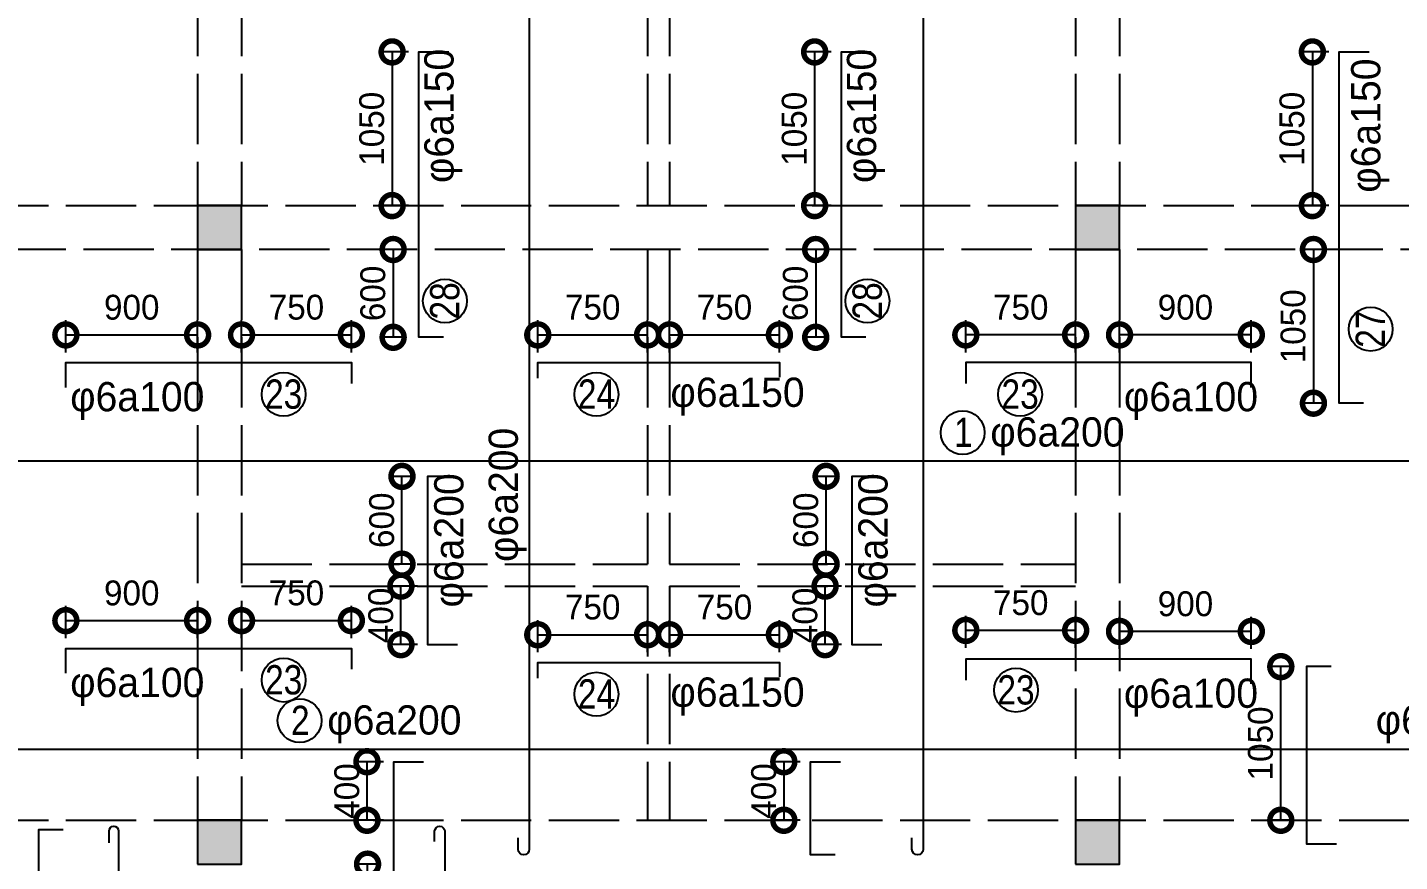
# Model space of a CAD drawing. Extents: x -103300 to -22645, y -943 to 55291.
# Drawn here: x -93459 to -84082, y 43250 to 48950 of the extents above; entities that cross this region are included whole.
import ezdxf

# ---------------------------------------------------------------- set-up
doc = ezdxf.new("R2010")
doc.units = 0
doc.header["$LTSCALE"] = 40
doc.linetypes.add('ACAD_ISO02W100', pattern=[15, 12, -3])
doc.layers.get('0').update_dxf_attribs({"linetype": 'CONTINUOUS'})
doc.layers.get('DEFPOINTS').update_dxf_attribs({"linetype": 'CONTINUOUS'})
for name, color, linetype in [('COT', 3, 'CONTINUOUS'), ('KTHUOT', 6, 'CONTINUOUS'), ('MANH', 2, 'CONTINUOUS'), ('TEXT', 7, 'CONTINUOUS'), ('THEP', 1, 'CONTINUOUS')]:
    doc.layers.add(name, color=color, linetype=linetype)
doc.styles.add('DIM-NEW', font='VHELVCN.TTF')
doc.styles.add('VNI-HELVE', font='VHELVEN.TTF')
doc.styles.add('VNI-TIMES', font='VTIMESN.TTF')
doc.dimstyles.new('D1', dxfattribs={"dimscale": 0, "dimtxt": 300, "dimasz": 250, "dimexe": 250, "dimexo": 0, "dimgap": 160, "dimtad": 1, "dimdec": 0, "dimdsep": 46, "dimtxsty": 'VNI-HELVE', "dimblk1": 'ARCHTICK', "dimblk2": 'ARCHTICK', "dimsah": 1, "dimcen": 2.5, "dimclrd": 6, "dimclre": 6, "dimclrt": 6, "dimadec": 0, "dimazin": 0, "dimtfac": 1, "dimtdec": 0, "dimtmove": 0, "dimatfit": 3, "dimldrblk": 'ARCHTICK', "dimfxl": 0, "dimtolj": 1, "dimtzin": 0, "dimarcsym": 0})

# ---------------------------------------------------------------- blocks, each defined once
blk = doc.blocks.new('_DotSmall')
at = {"color": 0, "linetype": 'ByBlock', "const_width": 0.5}
blk.add_lwpolyline([(-0.0625, 0, 1), (0.0625, 0, 1)], format="xyb", close=True, dxfattribs=at)
blk = doc.blocks.new('*D85')
at = {"layer": 'DEFPOINTS', "color": 0, "linetype": 'Continuous'}
for p in [(-85995.8, 46848.9), (-85995.8, 46659.3), (-85095.4, 46659.3)]:
    blk.add_point(p, dxfattribs=at)
at = {"layer": 'KTHUOT', "color": 9, "linetype": 'Continuous', "lineweight": -2}
for p, q in [((-85995.8, 46729.3), (-85995.8, 46948.9)), ((-85095.4, 46729.3), (-85095.4, 46948.9)), ((-85095.4, 46848.9), (-85995.8, 46848.9))]:
    blk.add_line(p, q, dxfattribs=at)
at = {"layer": 'KTHUOT', "color": 9, "linetype": 'Continuous', "lineweight": -2, "xscale": 300, "yscale": 300, "zscale": 300, "rotation": 180}
blk.add_blockref('_DotSmall', (-85995.8, 46848.9), dxfattribs=at)
at = {"layer": 'KTHUOT', "color": 9, "linetype": 'Continuous', "lineweight": -2, "xscale": 300, "yscale": 300, "zscale": 300}
blk.add_blockref('_DotSmall', (-85095.4, 46848.9), dxfattribs=at)
at = {"layer": 'KTHUOT', "color": 7, "linetype": 'Continuous', "insert": (-85545.6, 47036.9), "char_height": 170, "attachment_point": 5, "style": 'VNI-TIMES'}
blk.add_mtext('\\A1;900', dxfattribs=at)
blk = doc.blocks.new('_ARCHTICK')
at = {"color": 0, "linetype": 'ByBlock', "const_width": 0.15}
blk.add_lwpolyline([(-0.5, -0.5), (0.5, 0.5)], dxfattribs=at)
blk = doc.blocks.new('*D84')
at = {"layer": 'DEFPOINTS', "color": 0, "linetype": 'Continuous'}
for p in [(-87046.3, 46848.9), (-87046.3, 46659.3), (-86295.8, 46659.3)]:
    blk.add_point(p, dxfattribs=at)
at = {"layer": 'KTHUOT', "color": 9, "linetype": 'Continuous', "lineweight": -2}
for p, q in [((-87046.3, 46729.3), (-87046.3, 46948.9)), ((-86295.8, 46729.3), (-86295.8, 46948.9)), ((-86295.8, 46848.9), (-87046.3, 46848.9))]:
    blk.add_line(p, q, dxfattribs=at)
at = {"layer": 'KTHUOT', "color": 9, "linetype": 'Continuous', "lineweight": -2, "xscale": 300, "yscale": 300, "zscale": 300, "rotation": 180}
blk.add_blockref('_DotSmall', (-87046.3, 46848.9), dxfattribs=at)
at = {"layer": 'KTHUOT', "color": 9, "linetype": 'Continuous', "lineweight": -2, "xscale": 300, "yscale": 300, "zscale": 300}
blk.add_blockref('_DotSmall', (-86295.8, 46848.9), dxfattribs=at)
at = {"layer": 'KTHUOT', "color": 7, "linetype": 'Continuous', "insert": (-86671.1, 47037.3), "char_height": 170, "attachment_point": 5, "style": 'VNI-TIMES'}
blk.add_mtext('\\A1;750', dxfattribs=at)
blk = doc.blocks.new('*D82')
at = {"layer": 'DEFPOINTS', "color": 0, "linetype": 'Continuous'}
for p in [(-88320.4, 46848.9), (-89070.8, 46659.3), (-88320.4, 46659.3)]:
    blk.add_point(p, dxfattribs=at)
at = {"layer": 'KTHUOT', "color": 9, "linetype": 'Continuous', "lineweight": -2}
for p, q in [((-89070.8, 46729.3), (-89070.8, 46948.9)), ((-88320.4, 46729.3), (-88320.4, 46948.9)), ((-89070.8, 46848.9), (-88320.4, 46848.9))]:
    blk.add_line(p, q, dxfattribs=at)
at = {"layer": 'KTHUOT', "color": 9, "linetype": 'Continuous', "lineweight": -2, "xscale": 300, "yscale": 300, "zscale": 300, "rotation": 180}
blk.add_blockref('_DotSmall', (-89070.8, 46848.9), dxfattribs=at)
at = {"layer": 'KTHUOT', "color": 9, "linetype": 'Continuous', "lineweight": -2, "xscale": 300, "yscale": 300, "zscale": 300}
blk.add_blockref('_DotSmall', (-88320.4, 46848.9), dxfattribs=at)
at = {"layer": 'KTHUOT', "color": 7, "linetype": 'Continuous', "insert": (-88695.6, 47037.3), "char_height": 170, "attachment_point": 5, "style": 'VNI-TIMES'}
blk.add_mtext('\\A1;750', dxfattribs=at)
blk = doc.blocks.new('*D83')
at = {"layer": 'DEFPOINTS', "color": 0, "linetype": 'Continuous'}
for p in [(-89220.8, 46848.9), (-89971.3, 46659.3), (-89220.8, 46659.3)]:
    blk.add_point(p, dxfattribs=at)
at = {"layer": 'KTHUOT', "color": 9, "linetype": 'Continuous', "lineweight": -2}
for p, q in [((-89971.3, 46729.3), (-89971.3, 46948.9)), ((-89220.8, 46729.3), (-89220.8, 46948.9)), ((-89971.3, 46848.9), (-89220.8, 46848.9))]:
    blk.add_line(p, q, dxfattribs=at)
at = {"layer": 'KTHUOT', "color": 9, "linetype": 'Continuous', "lineweight": -2, "xscale": 300, "yscale": 300, "zscale": 300, "rotation": 180}
blk.add_blockref('_DotSmall', (-89971.3, 46848.9), dxfattribs=at)
at = {"layer": 'KTHUOT', "color": 9, "linetype": 'Continuous', "lineweight": -2, "xscale": 300, "yscale": 300, "zscale": 300}
blk.add_blockref('_DotSmall', (-89220.8, 46848.9), dxfattribs=at)
at = {"layer": 'KTHUOT', "color": 7, "linetype": 'Continuous', "insert": (-89596.1, 47037.3), "char_height": 170, "attachment_point": 5, "style": 'VNI-TIMES'}
blk.add_mtext('\\A1;750', dxfattribs=at)
blk = doc.blocks.new('*D77')
at = {"layer": 'DEFPOINTS', "color": 0, "linetype": 'Continuous'}
for p in [(-91245.4, 46848.9), (-91995.8, 46659.3), (-91245.4, 46659.3)]:
    blk.add_point(p, dxfattribs=at)
at = {"layer": 'KTHUOT', "color": 9, "linetype": 'Continuous', "lineweight": -2}
for p, q in [((-91995.8, 46729.3), (-91995.8, 46948.9)), ((-91245.4, 46729.3), (-91245.4, 46948.9)), ((-91995.8, 46848.9), (-91245.4, 46848.9))]:
    blk.add_line(p, q, dxfattribs=at)
at = {"layer": 'KTHUOT', "color": 9, "linetype": 'Continuous', "lineweight": -2, "xscale": 300, "yscale": 300, "zscale": 300, "rotation": 180}
blk.add_blockref('_DotSmall', (-91995.8, 46848.9), dxfattribs=at)
at = {"layer": 'KTHUOT', "color": 9, "linetype": 'Continuous', "lineweight": -2, "xscale": 300, "yscale": 300, "zscale": 300}
blk.add_blockref('_DotSmall', (-91245.4, 46848.9), dxfattribs=at)
at = {"layer": 'KTHUOT', "color": 7, "linetype": 'Continuous', "insert": (-91620.6, 47037.3), "char_height": 170, "attachment_point": 5, "style": 'VNI-TIMES'}
blk.add_mtext('\\A1;750', dxfattribs=at)
blk = doc.blocks.new('*D81')
at = {"layer": 'DEFPOINTS', "color": 0, "linetype": 'Continuous'}
for p in [(-92295.8, 46848.9), (-93196.3, 46659.3), (-92295.8, 46659.3)]:
    blk.add_point(p, dxfattribs=at)
at = {"layer": 'KTHUOT', "color": 9, "linetype": 'Continuous', "lineweight": -2}
for p, q in [((-93196.3, 46729.3), (-93196.3, 46948.9)), ((-92295.8, 46729.3), (-92295.8, 46948.9)), ((-93196.3, 46848.9), (-92295.8, 46848.9))]:
    blk.add_line(p, q, dxfattribs=at)
at = {"layer": 'KTHUOT', "color": 9, "linetype": 'Continuous', "lineweight": -2, "xscale": 300, "yscale": 300, "zscale": 300, "rotation": 180}
blk.add_blockref('_DotSmall', (-93196.3, 46848.9), dxfattribs=at)
at = {"layer": 'KTHUOT', "color": 9, "linetype": 'Continuous', "lineweight": -2, "xscale": 300, "yscale": 300, "zscale": 300}
blk.add_blockref('_DotSmall', (-92295.8, 46848.9), dxfattribs=at)
at = {"layer": 'KTHUOT', "color": 7, "linetype": 'Continuous', "insert": (-92746.1, 47036.9), "char_height": 170, "attachment_point": 5, "style": 'VNI-TIMES'}
blk.add_mtext('\\A1;900', dxfattribs=at)
blk = doc.blocks.new('*D113')
at = {"layer": 'DEFPOINTS', "color": 0, "linetype": 'Continuous'}
for p in [(-88320.4, 44800.2), (-89070.8, 44610.6), (-88320.4, 44610.6)]:
    blk.add_point(p, dxfattribs=at)
at = {"layer": 'KTHUOT', "color": 9, "linetype": 'Continuous', "lineweight": -2}
for p, q in [((-89070.8, 44680.6), (-89070.8, 44900.2)), ((-88320.4, 44680.6), (-88320.4, 44900.2)), ((-89070.8, 44800.2), (-88320.4, 44800.2))]:
    blk.add_line(p, q, dxfattribs=at)
at = {"layer": 'KTHUOT', "color": 9, "linetype": 'Continuous', "lineweight": -2, "xscale": 300, "yscale": 300, "zscale": 300, "rotation": 180}
blk.add_blockref('_DotSmall', (-89070.8, 44800.2), dxfattribs=at)
at = {"layer": 'KTHUOT', "color": 9, "linetype": 'Continuous', "lineweight": -2, "xscale": 300, "yscale": 300, "zscale": 300}
blk.add_blockref('_DotSmall', (-88320.4, 44800.2), dxfattribs=at)
at = {"layer": 'KTHUOT', "color": 7, "linetype": 'Continuous', "insert": (-88695.6, 44988.6), "char_height": 170, "attachment_point": 5, "style": 'VNI-TIMES'}
blk.add_mtext('\\A1;750', dxfattribs=at)
blk = doc.blocks.new('*D114')
at = {"layer": 'DEFPOINTS', "color": 0, "linetype": 'Continuous'}
for p in [(-89220.8, 44800.2), (-89971.3, 44610.6), (-89220.8, 44610.6)]:
    blk.add_point(p, dxfattribs=at)
at = {"layer": 'KTHUOT', "color": 9, "linetype": 'Continuous', "lineweight": -2}
for p, q in [((-89971.3, 44680.6), (-89971.3, 44900.2)), ((-89220.8, 44680.6), (-89220.8, 44900.2)), ((-89971.3, 44800.2), (-89220.8, 44800.2))]:
    blk.add_line(p, q, dxfattribs=at)
at = {"layer": 'KTHUOT', "color": 9, "linetype": 'Continuous', "lineweight": -2, "xscale": 300, "yscale": 300, "zscale": 300, "rotation": 180}
blk.add_blockref('_DotSmall', (-89971.3, 44800.2), dxfattribs=at)
at = {"layer": 'KTHUOT', "color": 9, "linetype": 'Continuous', "lineweight": -2, "xscale": 300, "yscale": 300, "zscale": 300}
blk.add_blockref('_DotSmall', (-89220.8, 44800.2), dxfattribs=at)
at = {"layer": 'KTHUOT', "color": 7, "linetype": 'Continuous', "insert": (-89596.1, 44988.6), "char_height": 170, "attachment_point": 5, "style": 'VNI-TIMES'}
blk.add_mtext('\\A1;750', dxfattribs=at)
blk = doc.blocks.new('*D115')
at = {"layer": 'DEFPOINTS', "color": 0, "linetype": 'Continuous'}
for p in [(-91245.4, 44896.6), (-91995.8, 44707), (-91245.4, 44707)]:
    blk.add_point(p, dxfattribs=at)
at = {"layer": 'KTHUOT', "color": 9, "linetype": 'Continuous', "lineweight": -2}
for p, q in [((-91995.8, 44777), (-91995.8, 44996.6)), ((-91245.4, 44777), (-91245.4, 44996.6)), ((-91995.8, 44896.6), (-91245.4, 44896.6))]:
    blk.add_line(p, q, dxfattribs=at)
at = {"layer": 'KTHUOT', "color": 9, "linetype": 'Continuous', "lineweight": -2, "xscale": 300, "yscale": 300, "zscale": 300, "rotation": 180}
blk.add_blockref('_DotSmall', (-91995.8, 44896.6), dxfattribs=at)
at = {"layer": 'KTHUOT', "color": 9, "linetype": 'Continuous', "lineweight": -2, "xscale": 300, "yscale": 300, "zscale": 300}
blk.add_blockref('_DotSmall', (-91245.4, 44896.6), dxfattribs=at)
at = {"layer": 'KTHUOT', "color": 7, "linetype": 'Continuous', "insert": (-91620.6, 45085), "char_height": 170, "attachment_point": 5, "style": 'VNI-TIMES'}
blk.add_mtext('\\A1;750', dxfattribs=at)
blk = doc.blocks.new('*D116')
at = {"layer": 'DEFPOINTS', "color": 0, "linetype": 'Continuous'}
for p in [(-92295.8, 44896.6), (-93196.3, 44707), (-92295.8, 44707)]:
    blk.add_point(p, dxfattribs=at)
at = {"layer": 'KTHUOT', "color": 9, "linetype": 'Continuous', "lineweight": -2}
for p, q in [((-93196.3, 44777), (-93196.3, 44996.6)), ((-92295.8, 44777), (-92295.8, 44996.6)), ((-93196.3, 44896.6), (-92295.8, 44896.6))]:
    blk.add_line(p, q, dxfattribs=at)
at = {"layer": 'KTHUOT', "color": 9, "linetype": 'Continuous', "lineweight": -2, "xscale": 300, "yscale": 300, "zscale": 300, "rotation": 180}
blk.add_blockref('_DotSmall', (-93196.3, 44896.6), dxfattribs=at)
at = {"layer": 'KTHUOT', "color": 9, "linetype": 'Continuous', "lineweight": -2, "xscale": 300, "yscale": 300, "zscale": 300}
blk.add_blockref('_DotSmall', (-92295.8, 44896.6), dxfattribs=at)
at = {"layer": 'KTHUOT', "color": 7, "linetype": 'Continuous', "insert": (-92746.1, 45084.7), "char_height": 170, "attachment_point": 5, "style": 'VNI-TIMES'}
blk.add_mtext('\\A1;900', dxfattribs=at)
blk = doc.blocks.new('*D111')
at = {"layer": 'DEFPOINTS', "color": 0, "linetype": 'Continuous'}
for p in [(-85995.8, 44822.8), (-85995.8, 44633.1), (-85095.4, 44633.1)]:
    blk.add_point(p, dxfattribs=at)
at = {"layer": 'KTHUOT', "color": 9, "linetype": 'Continuous', "lineweight": -2}
for p, q in [((-85995.8, 44703.1), (-85995.8, 44922.8)), ((-85095.4, 44703.1), (-85095.4, 44922.8)), ((-85095.4, 44822.8), (-85995.8, 44822.8))]:
    blk.add_line(p, q, dxfattribs=at)
at = {"layer": 'KTHUOT', "color": 9, "linetype": 'Continuous', "lineweight": -2, "xscale": 300, "yscale": 300, "zscale": 300, "rotation": 180}
blk.add_blockref('_DotSmall', (-85995.8, 44822.8), dxfattribs=at)
at = {"layer": 'KTHUOT', "color": 9, "linetype": 'Continuous', "lineweight": -2, "xscale": 300, "yscale": 300, "zscale": 300}
blk.add_blockref('_DotSmall', (-85095.4, 44822.8), dxfattribs=at)
at = {"layer": 'KTHUOT', "color": 7, "linetype": 'Continuous', "insert": (-85545.6, 45010.8), "char_height": 170, "attachment_point": 5, "style": 'VNI-TIMES'}
blk.add_mtext('\\A1;900', dxfattribs=at)
blk = doc.blocks.new('*D112')
at = {"layer": 'DEFPOINTS', "color": 0, "linetype": 'Continuous'}
for p in [(-87046.3, 44830), (-87046.3, 44640.3), (-86295.8, 44640.3)]:
    blk.add_point(p, dxfattribs=at)
at = {"layer": 'KTHUOT', "color": 9, "linetype": 'Continuous', "lineweight": -2}
for p, q in [((-87046.3, 44710.3), (-87046.3, 44930)), ((-86295.8, 44710.3), (-86295.8, 44930)), ((-86295.8, 44830), (-87046.3, 44830))]:
    blk.add_line(p, q, dxfattribs=at)
at = {"layer": 'KTHUOT', "color": 9, "linetype": 'Continuous', "lineweight": -2, "xscale": 300, "yscale": 300, "zscale": 300, "rotation": 180}
blk.add_blockref('_DotSmall', (-87046.3, 44830), dxfattribs=at)
at = {"layer": 'KTHUOT', "color": 9, "linetype": 'Continuous', "lineweight": -2, "xscale": 300, "yscale": 300, "zscale": 300}
blk.add_blockref('_DotSmall', (-86295.8, 44830), dxfattribs=at)
at = {"layer": 'KTHUOT', "color": 7, "linetype": 'Continuous', "insert": (-86671.1, 45018.4), "char_height": 170, "attachment_point": 5, "style": 'VNI-TIMES'}
blk.add_mtext('\\A1;750', dxfattribs=at)
blk = doc.blocks.new('*D307')
at = {"layer": 'DEFPOINTS', "color": 0, "linetype": 'Continuous'}
for p in [(-84495.8, 48782.5), (-84678.3, 47732.4), (-84495.8, 47732.4)]:
    blk.add_point(p, dxfattribs=at)
at = {"layer": 'KTHUOT', "color": 9, "linetype": 'Continuous', "lineweight": -2}
for p, q in [((-84565.8, 48782.5), (-84748.3, 48782.5)), ((-84678.3, 48782.5), (-84678.3, 47732.4)), ((-84565.8, 47732.4), (-84748.3, 47732.4))]:
    blk.add_line(p, q, dxfattribs=at)
at = {"layer": 'KTHUOT', "color": 9, "linetype": 'Continuous', "lineweight": -2, "xscale": 300, "yscale": 300, "zscale": 300}
for p, rotation in [((-84678.3, 48782.5), 90), ((-84678.3, 47732.4), 270)]:
    blk.add_blockref('_DotSmall', p, dxfattribs=dict(at, rotation=rotation))
at = {"layer": 'KTHUOT', "color": 7, "linetype": 'Continuous', "insert": (-84816.7, 48257.5), "char_height": 170, "attachment_point": 5, "rotation": 90, "style": 'VNI-TIMES'}
blk.add_mtext('\\A1;1050', dxfattribs=at)
blk = doc.blocks.new('*D308')
at = {"layer": 'DEFPOINTS', "color": 0, "linetype": 'Continuous'}
for p in [(-84538.3, 47432.4), (-84671.2, 46382.5), (-84538.3, 46382.5)]:
    blk.add_point(p, dxfattribs=at)
at = {"layer": 'KTHUOT', "color": 9, "linetype": 'Continuous', "lineweight": -2}
for p, q in [((-84608.3, 47432.4), (-84741.2, 47432.4)), ((-84671.2, 47432.4), (-84671.2, 46382.5)), ((-84608.3, 46382.5), (-84741.2, 46382.5))]:
    blk.add_line(p, q, dxfattribs=at)
at = {"layer": 'KTHUOT', "color": 9, "linetype": 'Continuous', "lineweight": -2, "xscale": 300, "yscale": 300, "zscale": 300}
for p, rotation in [((-84671.2, 47432.4), 90), ((-84671.2, 46382.5), 270)]:
    blk.add_blockref('_DotSmall', p, dxfattribs=dict(at, rotation=rotation))
at = {"layer": 'KTHUOT', "color": 7, "linetype": 'Continuous', "insert": (-84809.6, 46907.5), "char_height": 170, "attachment_point": 5, "rotation": 90, "style": 'VNI-TIMES'}
blk.add_mtext('\\A1;1050', dxfattribs=at)
blk = doc.blocks.new('*D323')
at = {"layer": 'DEFPOINTS', "color": 0, "linetype": 'Continuous'}
for p in [(-90784.4, 48782.5), (-90966.9, 47732.4), (-90784.4, 47732.4)]:
    blk.add_point(p, dxfattribs=at)
at = {"layer": 'KTHUOT', "color": 9, "linetype": 'Continuous', "lineweight": -2}
for p, q in [((-90854.4, 48782.5), (-91036.9, 48782.5)), ((-90966.9, 48782.5), (-90966.9, 47732.4)), ((-90854.4, 47732.4), (-91036.9, 47732.4))]:
    blk.add_line(p, q, dxfattribs=at)
at = {"layer": 'KTHUOT', "color": 9, "linetype": 'Continuous', "lineweight": -2, "xscale": 300, "yscale": 300, "zscale": 300}
for p, rotation in [((-90966.9, 48782.5), 90), ((-90966.9, 47732.4), 270)]:
    blk.add_blockref('_DotSmall', p, dxfattribs=dict(at, rotation=rotation))
at = {"layer": 'KTHUOT', "color": 7, "linetype": 'Continuous', "insert": (-91105.3, 48257.5), "char_height": 170, "attachment_point": 5, "rotation": 90, "style": 'VNI-TIMES'}
blk.add_mtext('\\A1;1050', dxfattribs=at)
blk = doc.blocks.new('*D324')
at = {"layer": 'DEFPOINTS', "color": 0, "linetype": 'Continuous'}
for p in [(-90826.9, 47432.4), (-90959.8, 46832.5), (-90826.9, 46832.5)]:
    blk.add_point(p, dxfattribs=at)
at = {"layer": 'KTHUOT', "color": 9, "linetype": 'Continuous', "lineweight": -2}
for p, q in [((-90896.9, 47432.4), (-91029.8, 47432.4)), ((-90959.8, 47432.4), (-90959.8, 46832.5)), ((-90896.9, 46832.5), (-91029.8, 46832.5))]:
    blk.add_line(p, q, dxfattribs=at)
at = {"layer": 'KTHUOT', "color": 9, "linetype": 'Continuous', "lineweight": -2, "xscale": 300, "yscale": 300, "zscale": 300}
for p, rotation in [((-90959.8, 47432.4), 90), ((-90959.8, 46832.5), 270)]:
    blk.add_blockref('_DotSmall', p, dxfattribs=dict(at, rotation=rotation))
at = {"layer": 'KTHUOT', "color": 7, "linetype": 'Continuous', "insert": (-91097.8, 47132.5), "char_height": 170, "attachment_point": 5, "rotation": 90, "style": 'VNI-TIMES'}
blk.add_mtext('\\A1;600', dxfattribs=at)
blk = doc.blocks.new('*D325')
at = {"layer": 'DEFPOINTS', "color": 0, "linetype": 'Continuous'}
for p in [(-87897, 48782.5), (-88079.4, 47732.4), (-87897, 47732.4)]:
    blk.add_point(p, dxfattribs=at)
at = {"layer": 'KTHUOT', "color": 9, "linetype": 'Continuous', "lineweight": -2}
for p, q in [((-87967, 48782.5), (-88149.4, 48782.5)), ((-88079.4, 48782.5), (-88079.4, 47732.4)), ((-87967, 47732.4), (-88149.4, 47732.4))]:
    blk.add_line(p, q, dxfattribs=at)
at = {"layer": 'KTHUOT', "color": 9, "linetype": 'Continuous', "lineweight": -2, "xscale": 300, "yscale": 300, "zscale": 300}
for p, rotation in [((-88079.4, 48782.5), 90), ((-88079.4, 47732.4), 270)]:
    blk.add_blockref('_DotSmall', p, dxfattribs=dict(at, rotation=rotation))
at = {"layer": 'KTHUOT', "color": 7, "linetype": 'Continuous', "insert": (-88217.8, 48257.5), "char_height": 170, "attachment_point": 5, "rotation": 90, "style": 'VNI-TIMES'}
blk.add_mtext('\\A1;1050', dxfattribs=at)
blk = doc.blocks.new('*D326')
at = {"layer": 'DEFPOINTS', "color": 0, "linetype": 'Continuous'}
for p in [(-87939.4, 47432.4), (-88072.3, 46832.5), (-87939.4, 46832.5)]:
    blk.add_point(p, dxfattribs=at)
at = {"layer": 'KTHUOT', "color": 9, "linetype": 'Continuous', "lineweight": -2}
for p, q in [((-88009.4, 47432.4), (-88142.3, 47432.4)), ((-88072.3, 47432.4), (-88072.3, 46832.5)), ((-88009.4, 46832.5), (-88142.3, 46832.5))]:
    blk.add_line(p, q, dxfattribs=at)
at = {"layer": 'KTHUOT', "color": 9, "linetype": 'Continuous', "lineweight": -2, "xscale": 300, "yscale": 300, "zscale": 300}
for p, rotation in [((-88072.3, 47432.4), 90), ((-88072.3, 46832.5), 270)]:
    blk.add_blockref('_DotSmall', p, dxfattribs=dict(at, rotation=rotation))
at = {"layer": 'KTHUOT', "color": 7, "linetype": 'Continuous', "insert": (-88210.4, 47132.5), "char_height": 170, "attachment_point": 5, "rotation": 90, "style": 'VNI-TIMES'}
blk.add_mtext('\\A1;600', dxfattribs=at)
blk = doc.blocks.new('*D339')
at = {"layer": 'DEFPOINTS', "color": 0, "linetype": 'Continuous'}
for p in [(-90906.5, 45132.4), (-90724.1, 45132.4), (-90724.1, 44732.4)]:
    blk.add_point(p, dxfattribs=at)
at = {"layer": 'KTHUOT', "color": 9, "linetype": 'Continuous', "lineweight": -2}
for p, q in [((-90794.1, 45132.4), (-90976.5, 45132.4)), ((-90906.5, 44732.4), (-90906.5, 45132.4)), ((-90794.1, 44732.4), (-90976.5, 44732.4))]:
    blk.add_line(p, q, dxfattribs=at)
at = {"layer": 'KTHUOT', "color": 9, "linetype": 'Continuous', "lineweight": -2, "xscale": 300, "yscale": 300, "zscale": 300}
for p, rotation in [((-90906.5, 45132.4), 90), ((-90906.5, 44732.4), 270)]:
    blk.add_blockref('_DotSmall', p, dxfattribs=dict(at, rotation=rotation))
at = {"layer": 'KTHUOT', "color": 7, "linetype": 'Continuous', "insert": (-91043.5, 44932.4), "char_height": 170, "attachment_point": 5, "rotation": 90, "style": 'VNI-TIMES'}
blk.add_mtext('\\A1;400', dxfattribs=at)
blk = doc.blocks.new('*D340')
at = {"layer": 'DEFPOINTS', "color": 0, "linetype": 'Continuous'}
for p in [(-90899.4, 45882.3), (-90766.5, 45882.3), (-90766.5, 45282.4)]:
    blk.add_point(p, dxfattribs=at)
at = {"layer": 'KTHUOT', "color": 9, "linetype": 'Continuous', "lineweight": -2}
for p, q in [((-90836.5, 45882.3), (-90969.4, 45882.3)), ((-90899.4, 45282.4), (-90899.4, 45882.3)), ((-90836.5, 45282.4), (-90969.4, 45282.4))]:
    blk.add_line(p, q, dxfattribs=at)
at = {"layer": 'KTHUOT', "color": 9, "linetype": 'Continuous', "lineweight": -2, "xscale": 300, "yscale": 300, "zscale": 300}
for p, rotation in [((-90899.4, 45882.3), 90), ((-90899.4, 45282.4), 270)]:
    blk.add_blockref('_DotSmall', p, dxfattribs=dict(at, rotation=rotation))
at = {"layer": 'KTHUOT', "color": 7, "linetype": 'Continuous', "insert": (-91037.4, 45582.4), "char_height": 170, "attachment_point": 5, "rotation": 90, "style": 'VNI-TIMES'}
blk.add_mtext('\\A1;600', dxfattribs=at)
blk = doc.blocks.new('*D342')
at = {"layer": 'DEFPOINTS', "color": 0, "linetype": 'Continuous'}
for p in [(-88001, 45882.3), (-87868.1, 45882.3), (-87868.1, 45282.4)]:
    blk.add_point(p, dxfattribs=at)
at = {"layer": 'KTHUOT', "color": 9, "linetype": 'Continuous', "lineweight": -2}
for p, q in [((-87938.1, 45882.3), (-88071, 45882.3)), ((-88001, 45282.4), (-88001, 45882.3)), ((-87938.1, 45282.4), (-88071, 45282.4))]:
    blk.add_line(p, q, dxfattribs=at)
at = {"layer": 'KTHUOT', "color": 9, "linetype": 'Continuous', "lineweight": -2, "xscale": 300, "yscale": 300, "zscale": 300}
for p, rotation in [((-88001, 45882.3), 90), ((-88001, 45282.4), 270)]:
    blk.add_blockref('_DotSmall', p, dxfattribs=dict(at, rotation=rotation))
at = {"layer": 'KTHUOT', "color": 7, "linetype": 'Continuous', "insert": (-88139.1, 45582.4), "char_height": 170, "attachment_point": 5, "rotation": 90, "style": 'VNI-TIMES'}
blk.add_mtext('\\A1;600', dxfattribs=at)
blk = doc.blocks.new('*D341')
at = {"layer": 'DEFPOINTS', "color": 0, "linetype": 'Continuous'}
for p in [(-88008.1, 45132.4), (-87825.7, 45132.4), (-87825.7, 44732.4)]:
    blk.add_point(p, dxfattribs=at)
at = {"layer": 'KTHUOT', "color": 9, "linetype": 'Continuous', "lineweight": -2}
for p, q in [((-87895.7, 45132.4), (-88078.1, 45132.4)), ((-88008.1, 44732.4), (-88008.1, 45132.4)), ((-87895.7, 44732.4), (-88078.1, 44732.4))]:
    blk.add_line(p, q, dxfattribs=at)
at = {"layer": 'KTHUOT', "color": 9, "linetype": 'Continuous', "lineweight": -2, "xscale": 300, "yscale": 300, "zscale": 300}
for p, rotation in [((-88008.1, 45132.4), 90), ((-88008.1, 44732.4), 270)]:
    blk.add_blockref('_DotSmall', p, dxfattribs=dict(at, rotation=rotation))
at = {"layer": 'KTHUOT', "color": 7, "linetype": 'Continuous', "insert": (-88145.1, 44932.4), "char_height": 170, "attachment_point": 5, "rotation": 90, "style": 'VNI-TIMES'}
blk.add_mtext('\\A1;400', dxfattribs=at)
blk = doc.blocks.new('*D349')
at = {"layer": 'DEFPOINTS', "color": 0, "linetype": 'Continuous'}
for p in [(-90956.2, 43932.5), (-91138.6, 43532.4), (-90956.2, 43532.4)]:
    blk.add_point(p, dxfattribs=at)
at = {"layer": 'KTHUOT', "color": 9, "linetype": 'Continuous', "lineweight": -2}
for p, q in [((-91026.2, 43932.5), (-91208.6, 43932.5)), ((-91138.6, 43932.5), (-91138.6, 43532.4)), ((-91026.2, 43532.4), (-91208.6, 43532.4))]:
    blk.add_line(p, q, dxfattribs=at)
at = {"layer": 'KTHUOT', "color": 9, "linetype": 'Continuous', "lineweight": -2, "xscale": 300, "yscale": 300, "zscale": 300}
for p, rotation in [((-91138.6, 43932.5), 90), ((-91138.6, 43532.4), 270)]:
    blk.add_blockref('_DotSmall', p, dxfattribs=dict(at, rotation=rotation))
at = {"layer": 'KTHUOT', "color": 7, "linetype": 'Continuous', "insert": (-91275.6, 43732.5), "char_height": 170, "attachment_point": 5, "rotation": 90, "style": 'VNI-TIMES'}
blk.add_mtext('\\A1;400', dxfattribs=at)
blk = doc.blocks.new('*D350')
at = {"layer": 'DEFPOINTS', "color": 0, "linetype": 'Continuous'}
for p in [(-88107.5, 43932.5), (-88290, 43532.4), (-88107.5, 43532.4)]:
    blk.add_point(p, dxfattribs=at)
at = {"layer": 'KTHUOT', "color": 9, "linetype": 'Continuous', "lineweight": -2}
for p, q in [((-88177.5, 43932.5), (-88360, 43932.5)), ((-88290, 43932.5), (-88290, 43532.4)), ((-88177.5, 43532.4), (-88360, 43532.4))]:
    blk.add_line(p, q, dxfattribs=at)
at = {"layer": 'KTHUOT', "color": 9, "linetype": 'Continuous', "lineweight": -2, "xscale": 300, "yscale": 300, "zscale": 300}
for p, rotation in [((-88290, 43932.5), 90), ((-88290, 43532.4), 270)]:
    blk.add_blockref('_DotSmall', p, dxfattribs=dict(at, rotation=rotation))
at = {"layer": 'KTHUOT', "color": 7, "linetype": 'Continuous', "insert": (-88427, 43732.5), "char_height": 170, "attachment_point": 5, "rotation": 90, "style": 'VNI-TIMES'}
blk.add_mtext('\\A1;400', dxfattribs=at)
blk = doc.blocks.new('*D368')
at = {"layer": 'DEFPOINTS', "color": 0, "linetype": 'Continuous'}
for p in [(-84893.8, 44582.3), (-84760.9, 44582.3), (-84760.9, 43532.4)]:
    blk.add_point(p, dxfattribs=at)
at = {"layer": 'KTHUOT', "color": 9, "linetype": 'Continuous', "lineweight": -2}
for p, q in [((-84830.9, 44582.3), (-84963.8, 44582.3)), ((-84893.8, 43532.4), (-84893.8, 44582.3)), ((-84830.9, 43532.4), (-84963.8, 43532.4))]:
    blk.add_line(p, q, dxfattribs=at)
at = {"layer": 'KTHUOT', "color": 9, "linetype": 'Continuous', "lineweight": -2, "xscale": 300, "yscale": 300, "zscale": 300}
for p, rotation in [((-84893.8, 44582.3), 90), ((-84893.8, 43532.4), 270)]:
    blk.add_blockref('_DotSmall', p, dxfattribs=dict(at, rotation=rotation))
at = {"layer": 'KTHUOT', "color": 7, "linetype": 'Continuous', "insert": (-85032.2, 44057.4), "char_height": 170, "attachment_point": 5, "rotation": 90, "style": 'VNI-TIMES'}
blk.add_mtext('\\A1;1050', dxfattribs=at)
blk = doc.blocks.new('*D371')
at = {"layer": 'DEFPOINTS', "color": 0, "linetype": 'Continuous'}
for p in [(-91134.4, 43232.4), (-91001.5, 43232.4), (-91001.5, 42232.5)]:
    blk.add_point(p, dxfattribs=at)
at = {"layer": 'KTHUOT', "color": 9, "linetype": 'Continuous', "lineweight": -2}
for p, q in [((-91071.5, 43232.4), (-91204.4, 43232.4)), ((-91134.4, 42232.5), (-91134.4, 43232.4)), ((-91071.5, 42232.5), (-91204.4, 42232.5))]:
    blk.add_line(p, q, dxfattribs=at)
at = {"layer": 'KTHUOT', "color": 9, "linetype": 'Continuous', "lineweight": -2, "xscale": 300, "yscale": 300, "zscale": 300}
for p, rotation in [((-91134.4, 43232.4), 90), ((-91134.4, 42232.5), 270)]:
    blk.add_blockref('_DotSmall', p, dxfattribs=dict(at, rotation=rotation))
at = {"layer": 'KTHUOT', "color": 7, "linetype": 'Continuous', "insert": (-91271.4, 42732.5), "char_height": 170, "attachment_point": 5, "rotation": 90, "style": 'VNI-TIMES'}
blk.add_mtext('\\A1;1000', dxfattribs=at)

msp = doc.modelspace()

# ---------------------------------------------------------------- linework, layer by layer
at = {"layer": 'COT'}
for points in [[(-92295.8, 47432.4), (-91995.8, 47432.4), (-91995.8, 47732.4), (-92295.8, 47732.4)], [(-86295.8, 47432.4), (-85995.8, 47432.4), (-85995.8, 47732.4), (-86295.8, 47732.4)], [(-92295.8, 43232.4), (-91995.8, 43232.4), (-91995.8, 43532.4), (-92295.8, 43532.4)], [(-86295.8, 43232.4), (-85995.8, 43232.4), (-85995.8, 43532.4), (-86295.8, 43532.4)]]:
    msp.add_lwpolyline(points, close=True, dxfattribs=at)
for points in [[(-92295.8, 47432.4), (-91995.8, 47432.4), (-92295.8, 47732.4), (-91995.8, 47732.4)], [(-86295.8, 47432.4), (-85995.8, 47432.4), (-86295.8, 47732.4), (-85995.8, 47732.4)], [(-92295.8, 43232.4), (-91995.8, 43232.4), (-92295.8, 43532.4), (-91995.8, 43532.4)], [(-86295.8, 43232.4), (-85995.8, 43232.4), (-86295.8, 43532.4), (-85995.8, 43532.4)]]:
    msp.add_solid(points, dxfattribs=at)
at = {"layer": 'KTHUOT', "color": 6, "linetype": 'Continuous'}
for centre in [(-90605.8, 47080.9), (-87718.3, 47080.9), (-84280.1, 46888.3), (-91708.1, 46442.7), (-89570.3, 46442.7), (-86675.5, 46442.7), (-87068.2, 46181.2), (-91708.1, 44490.4), (-89570.3, 44394), (-86703.8, 44421.8), (-91599.1, 44213.2)]:
    msp.add_circle(centre, 150, dxfattribs=at)
at = {"layer": 'MANH', "linetype": 'ACAD_ISO02W100'}
for p, q in [((-92295.8, 51632.4), (-92295.8, 47732.4)), ((-91995.8, 51632.4), (-91995.8, 47732.4)), ((-89220.8, 51632.4), (-89220.8, 47732.4)), ((-89070.8, 51632.4), (-89070.8, 47732.4)), ((-86295.8, 51632.4), (-86295.8, 47732.4)), ((-85995.8, 51632.4), (-85995.8, 47732.4)), ((-95595.8, 47732.4), (-92295.8, 47732.4)), ((-92295.8, 47732.4), (-89295.8, 47732.4)), ((-89295.8, 47732.4), (-86295.8, 47732.4)), ((-86295.8, 47732.4), (-82695.8, 47732.4)), ((-91995.8, 47432.4), (-95595.8, 47432.4)), ((-92295.8, 47432.4), (-92295.8, 43532.4)), ((-88995.8, 47432.4), (-91995.8, 47432.4)), ((-91995.8, 47432.4), (-91995.8, 43532.4)), ((-89220.8, 47432.4), (-89220.8, 45282.4)), ((-89070.8, 47432.4), (-89070.8, 45282.4)), ((-85995.8, 47432.4), (-88995.8, 47432.4)), ((-86295.8, 47432.4), (-86295.8, 43532.4)), ((-82395.8, 47432.4), (-85995.8, 47432.4)), ((-85995.8, 47432.4), (-85995.8, 43532.4)), ((-91995.8, 45282.4), (-89220.8, 45282.4)), ((-89070.8, 45282.4), (-86295.8, 45282.4)), ((-91995.8, 45132.4), (-89220.8, 45132.4)), ((-89220.8, 45132.4), (-89220.8, 43532.4)), ((-89070.8, 45132.4), (-86295.8, 45132.4)), ((-89070.8, 45132.4), (-89070.8, 43532.4)), ((-95595.8, 43532.4), (-92295.8, 43532.4)), ((-92295.8, 43532.4), (-89295.8, 43532.4)), ((-89295.8, 43532.4), (-86295.8, 43532.4)), ((-86295.8, 43532.4), (-82695.8, 43532.4))]:
    msp.add_line(p, q, dxfattribs=at)
at = {"layer": 'THEP'}
for points in [[(-90029.2, 51632.4), (-90029.2, 43334.7, -1), (-90106.4, 43334.7), (-90106.4, 43411.5)], [(-87337.2, 51632.4), (-87337.2, 43334.7, -1), (-87414.4, 43334.7), (-87414.4, 43411.5)], [(-71787.3, 46075.4), (-71702.2, 46075.4, -1), (-71702.2, 45985.1), (-71702.2, 45985.1), (-99389.6, 45985.1, -1), (-99389.6, 46070), (-99325.5, 46070)], [(-82607.2, 44107.5), (-82522, 44107.5, -1), (-82522, 44017.1), (-82522, 44017.1), (-99409.5, 44017.1, -1), (-99409.5, 44102), (-99345.4, 44102)], [(-92900.9, 43378.6), (-92900.9, 43460.2, -1), (-92837.4, 43460.2), (-92837.4, 39321.4, -1), (-92900.7, 39321.4), (-92900.7, 39375.8)], [(-90676.1, 43387.8), (-90676.1, 43457, -1), (-90606.8, 43457), (-90606.8, 37381.6, -1), (-90652.3, 37381.6), (-90652.3, 37427.8)]]:
    msp.add_lwpolyline(points, format="xyb", dxfattribs=at)
for points in [[(-90616.6, 46832.5), (-90784.4, 46832.5), (-90784.4, 48782.5), (-90579.5, 48782.5)], [(-87729.2, 46832.5), (-87897, 46832.5), (-87897, 48782.5), (-87692.1, 48782.5)], [(-84328, 46382.5), (-84495.8, 46382.5), (-84495.8, 48782.5), (-84290.9, 48782.5)], [(-93196.3, 46490.3), (-93196.3, 46659.3), (-91245.4, 46659.3), (-91245.4, 46516.3)], [(-89971.3, 46552.9), (-89971.3, 46659.3), (-88320.4, 46659.3), (-88320.4, 46560.5)], [(-85095.4, 46490.3), (-85095.4, 46659.3), (-87046.3, 46659.3), (-87046.3, 46516.3)], [(-90556.2, 45882.3), (-90724.1, 45882.3), (-90724.1, 44732.4), (-90519.2, 44732.4)], [(-87657.8, 45882.3), (-87825.7, 45882.3), (-87825.7, 44732.4), (-87620.8, 44732.4)], [(-93196.3, 44538.1), (-93196.3, 44707), (-91245.4, 44707), (-91245.4, 44564)], [(-85095.4, 44464.2), (-85095.4, 44633.1), (-87046.3, 44633.1), (-87046.3, 44490.2)], [(-89971.3, 44504.2), (-89971.3, 44610.6), (-88320.4, 44610.6), (-88320.4, 44511.8)], [(-84550.6, 44582.3), (-84718.5, 44582.3), (-84718.5, 43371.9), (-84513.6, 43371.9)], [(-90788.3, 42232.4), (-90956.2, 42232.4), (-90956.2, 43932.5), (-90751.3, 43932.5)], [(-87939.7, 43296.9), (-88107.5, 43296.9), (-88107.5, 43932.5), (-87902.6, 43932.5)], [(-93214.9, 43468), (-93382.8, 43468), (-93382.8, 42832.4), (-93177.9, 42832.4)]]:
    msp.add_lwpolyline(points, dxfattribs=at)

# ---------------------------------------------------------------- texts
at = {"layer": 'TEXT', "style": 'DIM-NEW'}
for s, p in [('28', (-90507.7, 46953.6)), ('28', (-87620.3, 46953.6)), ('27', (-84182, 46761))]:
    msp.add_text(s, height=200, rotation=90, dxfattribs=at).set_placement(p)
for s, p in [('23', (-91835.3, 46344.6)), ('24', (-89697.5, 46344.6)), ('23', (-86802.7, 46344.6)), ('1', (-87127.2, 46083.1)), ('23', (-91835.3, 44392.4)), ('24', (-89697.5, 44295.9)), ('23', (-86831, 44323.7)), ('2', (-91658.1, 44115.1))]:
    msp.add_text(s, height=200, dxfattribs=at).set_placement(p)
at = {"layer": 'TEXT', "char_height": 200, "width": 982.857, "attachment_point": 1, "rotation": 90, "style": 'VNI-TIMES'}
for s, insert in [('{\\fSymbol|b0|i0|c2|p16;f}6a150', (-90746.7, 47886.7)), ('{\\fSymbol|b0|i0|c2|p16;f}6a150', (-87859.2, 47886.7)), ('{\\fSymbol|b0|i0|c2|p16;f}6a150', (-84413.5, 47820.6)), ('{\\fSymbol|b0|i0|c2|p16;f}6a200', (-90307.3, 45297.4)), ('{\\fSymbol|b0|i0|c2|p16;f}6a200', (-90679.4, 44986.5)), ('{\\fSymbol|b0|i0|c2|p16;f}6a200', (-87781, 44986.5))]:
    msp.add_mtext(s, dxfattribs=dict(at, insert=insert))
at = {"layer": 'TEXT', "char_height": 200, "width": 982.857, "attachment_point": 1, "style": 'VNI-TIMES'}
for s, insert in [('{\\fSymbol|b0|i0|c2|p16;f}6a100', (-93166.7, 46527)), ('{\\fSymbol|b0|i0|c2|p16;f}6a150', (-89064.9, 46557.1)), ('{\\fSymbol|b0|i0|c2|p16;f}6a100', (-85966.3, 46527)), ('{\\fSymbol|b0|i0|c2|p16;f}6a200', (-86878.9, 46285.9)), ('{\\fSymbol|b0|i0|c2|p16;f}6a100', (-93166.7, 44574.7)), ('{\\fSymbol|b0|i0|c2|p16;f}6a150', (-89064.9, 44508.4)), ('{\\fSymbol|b0|i0|c2|p16;f}6a100', (-85966.3, 44500.8)), ('{\\fSymbol|b0|i0|c2|p16;f}6a200', (-91409.8, 44317.9)), ('{\\fSymbol|b0|i0|c2|p16;f}6a200', (-84245.1, 44317.9))]:
    msp.add_mtext(s, dxfattribs=dict(at, insert=insert))

# ---------------------------------------------------------------- dimensions: what is measured, and where the dimension line sits
at = {"layer": 'KTHUOT', "color": 6, "linetype": 'Continuous'}
for base, p1, p2, angle, override, picture, middle in [((-90966.9, 47732.4), (-90784.4, 48782.5), (-90784.4, 47732.4), 90, {"dimscale": 1, "dimtxt": 170, "dimasz": 300, "dimexe": 70, "dimexo": 70, "dimgap": 50, "dimtxsty": 'VNI-TIMES', "dimblk1": 'DotSmall', "dimblk2": 'DotSmall', "dimclrd": 9, "dimclre": 9, "dimclrt": 7}, '*D323', (-91105.3, 48257.5)), ((-88079.4, 47732.4), (-87897, 48782.5), (-87897, 47732.4), 90, {"dimscale": 1, "dimtxt": 170, "dimasz": 300, "dimexe": 70, "dimexo": 70, "dimgap": 50, "dimtxsty": 'VNI-TIMES', "dimblk1": 'DotSmall', "dimblk2": 'DotSmall', "dimclrd": 9, "dimclre": 9, "dimclrt": 7}, '*D325', (-88217.8, 48257.5)), ((-84678.3, 47732.4), (-84495.8, 48782.5), (-84495.8, 47732.4), 90, {"dimscale": 1, "dimtxt": 170, "dimasz": 300, "dimexe": 70, "dimexo": 70, "dimgap": 50, "dimtxsty": 'VNI-TIMES', "dimblk1": 'DotSmall', "dimblk2": 'DotSmall', "dimclrd": 9, "dimclre": 9, "dimclrt": 7}, '*D307', (-84816.7, 48257.5)), ((-90959.8, 46832.5), (-90826.9, 47432.4), (-90826.9, 46832.5), 90, {"dimscale": 1, "dimtxt": 170, "dimasz": 300, "dimexe": 70, "dimexo": 70, "dimgap": 50, "dimtxsty": 'VNI-TIMES', "dimblk1": 'DotSmall', "dimblk2": 'DotSmall', "dimclrd": 9, "dimclre": 9, "dimclrt": 7}, '*D324', (-91097.8, 47132.5)), ((-88072.3, 46832.5), (-87939.4, 47432.4), (-87939.4, 46832.5), 90, {"dimscale": 1, "dimtxt": 170, "dimasz": 300, "dimexe": 70, "dimexo": 70, "dimgap": 50, "dimtxsty": 'VNI-TIMES', "dimblk1": 'DotSmall', "dimblk2": 'DotSmall', "dimclrd": 9, "dimclre": 9, "dimclrt": 7}, '*D326', (-88210.4, 47132.5)), ((-84671.2, 46382.5), (-84538.3, 47432.4), (-84538.3, 46382.5), 90, {"dimscale": 1, "dimtxt": 170, "dimasz": 300, "dimexe": 70, "dimexo": 70, "dimgap": 50, "dimtxsty": 'VNI-TIMES', "dimblk1": 'DotSmall', "dimblk2": 'DotSmall', "dimclrd": 9, "dimclre": 9, "dimclrt": 7}, '*D308', (-84809.6, 46907.5)), ((-87046.2719, 46848.9213), (-86295.8347, 46659.2806), (-87046.2719, 46659.2806), 180, {"dimscale": 1, "dimtxt": 170, "dimasz": 300, "dimexe": 100, "dimexo": 70, "dimgap": 100, "dimtxsty": 'VNI-TIMES', "dimblk1": 'DotSmall', "dimblk2": 'DotSmall', "dimclrd": 9, "dimclre": 9, "dimclrt": 7}, '*D84', (-86671.0533, 47037.3263)), ((-85995.8, 46848.9), (-85095.4, 46659.3), (-85995.8, 46659.3), 180, {"dimscale": 1, "dimtxt": 170, "dimasz": 300, "dimexe": 100, "dimexo": 70, "dimgap": 100, "dimtxsty": 'VNI-TIMES', "dimblk1": 'DotSmall', "dimblk2": 'DotSmall', "dimclrd": 9, "dimclre": 9, "dimclrt": 7}, '*D85', (-85545.6, 47036.9)), ((-90899.4, 45882.3), (-90766.5, 45282.4), (-90766.5, 45882.3), 270, {"dimscale": 1, "dimtxt": 170, "dimasz": 300, "dimexe": 70, "dimexo": 70, "dimgap": 50, "dimtxsty": 'VNI-TIMES', "dimblk1": 'DotSmall', "dimblk2": 'DotSmall', "dimclrd": 9, "dimclre": 9, "dimclrt": 7}, '*D340', (-91037.4, 45582.4)), ((-88001, 45882.3), (-87868.1, 45282.4), (-87868.1, 45882.3), 270, {"dimscale": 1, "dimtxt": 170, "dimasz": 300, "dimexe": 70, "dimexo": 70, "dimgap": 50, "dimtxsty": 'VNI-TIMES', "dimblk1": 'DotSmall', "dimblk2": 'DotSmall', "dimclrd": 9, "dimclre": 9, "dimclrt": 7}, '*D342', (-88139.1, 45582.4)), ((-87046.2719, 44829.9853), (-86295.8347, 44640.3447), (-87046.2719, 44640.3447), 180, {"dimscale": 1, "dimtxt": 170, "dimasz": 300, "dimexe": 100, "dimexo": 70, "dimgap": 100, "dimtxsty": 'VNI-TIMES', "dimblk1": 'DotSmall', "dimblk2": 'DotSmall', "dimclrd": 9, "dimclre": 9, "dimclrt": 7}, '*D112', (-86671.0533, 45018.3904)), ((-85995.8, 44822.8), (-85095.4, 44633.1), (-85995.8, 44633.1), 180, {"dimscale": 1, "dimtxt": 170, "dimasz": 300, "dimexe": 100, "dimexo": 70, "dimgap": 100, "dimtxsty": 'VNI-TIMES', "dimblk1": 'DotSmall', "dimblk2": 'DotSmall', "dimclrd": 9, "dimclre": 9, "dimclrt": 7}, '*D111', (-85545.6, 45010.8)), ((-84893.8, 44582.3), (-84760.9, 43532.4), (-84760.9, 44582.3), 270, {"dimscale": 1, "dimtxt": 170, "dimasz": 300, "dimexe": 70, "dimexo": 70, "dimgap": 50, "dimtxsty": 'VNI-TIMES', "dimblk1": 'DotSmall', "dimblk2": 'DotSmall', "dimclrd": 9, "dimclre": 9, "dimclrt": 7}, '*D368', (-85032.2, 44057.4)), ((-91134.4, 43232.4), (-91001.5, 42232.5), (-91001.5, 43232.4), 270, {"dimscale": 1, "dimtxt": 170, "dimasz": 300, "dimexe": 70, "dimexo": 70, "dimgap": 50, "dimtxsty": 'VNI-TIMES', "dimblk1": 'DotSmall', "dimblk2": 'DotSmall', "dimclrd": 9, "dimclre": 9, "dimclrt": 7}, '*D371', (-91271.4, 42732.5))]:
    dim = msp.add_linear_dim(base=base, p1=p1, p2=p2, angle=angle, dimstyle='D1', override=override, dxfattribs=at)
    dim.commit()
    dim.dimension.update_dxf_attribs({"geometry": picture, "text_midpoint": middle})
for base, p1, p2, picture, middle in [((-92295.8347, 46848.9213), (-93196.2719, 46659.2806), (-92295.8347, 46659.2806), '*D81', (-92746.0533, 47036.948)), ((-91245.4, 46848.9), (-91995.8, 46659.3), (-91245.4, 46659.3), '*D77', (-91620.6, 47037.3)), ((-89220.8347, 46848.9213), (-89971.2719, 46659.2806), (-89220.8347, 46659.2806), '*D83', (-89596.0533, 47037.3263)), ((-88320.4, 46848.9), (-89070.8, 46659.3), (-88320.4, 46659.3), '*D82', (-88695.6, 47037.3)), ((-92295.8347, 44896.643), (-93196.2719, 44707.0023), (-92295.8347, 44707.0023), '*D116', (-92746.0533, 45084.6697)), ((-91245.4, 44896.6), (-91995.8, 44707), (-91245.4, 44707), '*D115', (-91620.6, 45085)), ((-89220.8347, 44800.2207), (-89971.2719, 44610.58), (-89220.8347, 44610.58), '*D114', (-89596.0533, 44988.6257)), ((-88320.4, 44800.2), (-89070.8, 44610.6), (-88320.4, 44610.6), '*D113', (-88695.6, 44988.6))]:
    dim = msp.add_linear_dim(base=base, p1=p1, p2=p2, dimstyle='D1', override={"dimscale": 1, "dimtxt": 170, "dimasz": 300, "dimexe": 100, "dimexo": 70, "dimgap": 100, "dimtxsty": 'VNI-TIMES', "dimblk1": 'DotSmall', "dimblk2": 'DotSmall', "dimclrd": 9, "dimclre": 9, "dimclrt": 7}, dxfattribs=at)
    dim.commit()
    dim.dimension.update_dxf_attribs({"geometry": picture, "text_midpoint": middle})
for base, p1, p2, angle, picture, middle in [((-90906.5, 45132.4), (-90724.1, 44732.4), (-90724.1, 45132.4), 270, '*D339', (-90906.5, 44932.4)), ((-88008.1, 45132.4), (-87825.7, 44732.4), (-87825.7, 45132.4), 270, '*D341', (-88008.1, 44932.4)), ((-91138.6, 43532.4), (-90956.2, 43932.5), (-90956.2, 43532.4), 90, '*D349', (-91138.6, 43732.5)), ((-88290, 43532.4), (-88107.5, 43932.5), (-88107.5, 43532.4), 90, '*D350', (-88290, 43732.5))]:
    dim = msp.add_linear_dim(base=base, p1=p1, p2=p2, angle=angle, dimstyle='D1', override={"dimscale": 1, "dimtxt": 170, "dimasz": 300, "dimexe": 70, "dimexo": 70, "dimgap": 50, "dimtxsty": 'VNI-TIMES', "dimblk1": 'DotSmall', "dimblk2": 'DotSmall', "dimclrd": 9, "dimclre": 9, "dimclrt": 7}, dxfattribs=at)
    dim.commit()
    dim.dimension.update_dxf_attribs({"geometry": picture, "text_midpoint": middle, "dimtype": 160})

doc.saveas('drawing.dxf')
